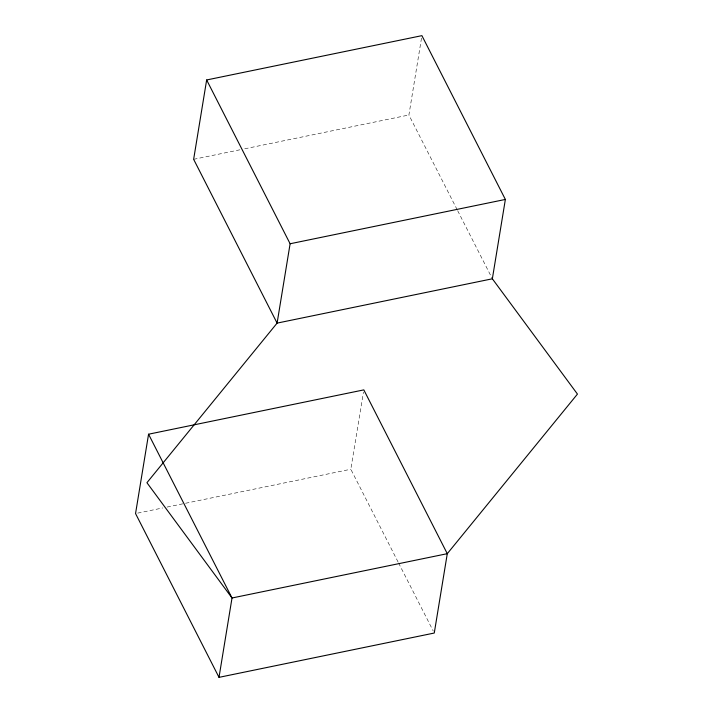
<?xml version="1.0" encoding="UTF-8"?>
<svg xmlns="http://www.w3.org/2000/svg" width="713" height="713" viewBox="0 0 713 713"><rect width="100%" height="100%" fill="white"/><g stroke="black" fill="none" stroke-linecap="round" stroke-linejoin="round"><path stroke-width="0.53" stroke-dasharray="3.56 2.67" d="M398.068 561.996L350.814 469.243L363.47 392.061M457.167 209.729L408.897 115.007L421.552 37.825M193.642 159.32L240.388 149.694M244.737 148.794L408.897 115.007M137.725 513.11L162.733 507.959M167.083 507.068L184.471 503.485M185.558 503.262L350.814 469.243M457.666 210.709L491.854 277.812M398.576 562.976L433.263 631.058"/><path stroke-width="1.07" d="M148.562 434.208L232.019 597.993L447.283 553.68L363.826 389.886L148.562 434.208L135.55 513.556L219.007 677.35L434.27 633.037L447.283 553.68L577.45 394.084L492.353 278.792L505.365 199.444L421.909 35.65L206.654 79.963L193.642 159.32L277.099 323.114L146.931 482.71L232.019 597.993L219.007 677.35M206.654 79.963L290.111 243.757L277.099 323.114L492.353 278.792M290.111 243.757L505.365 199.444"/></g></svg>
